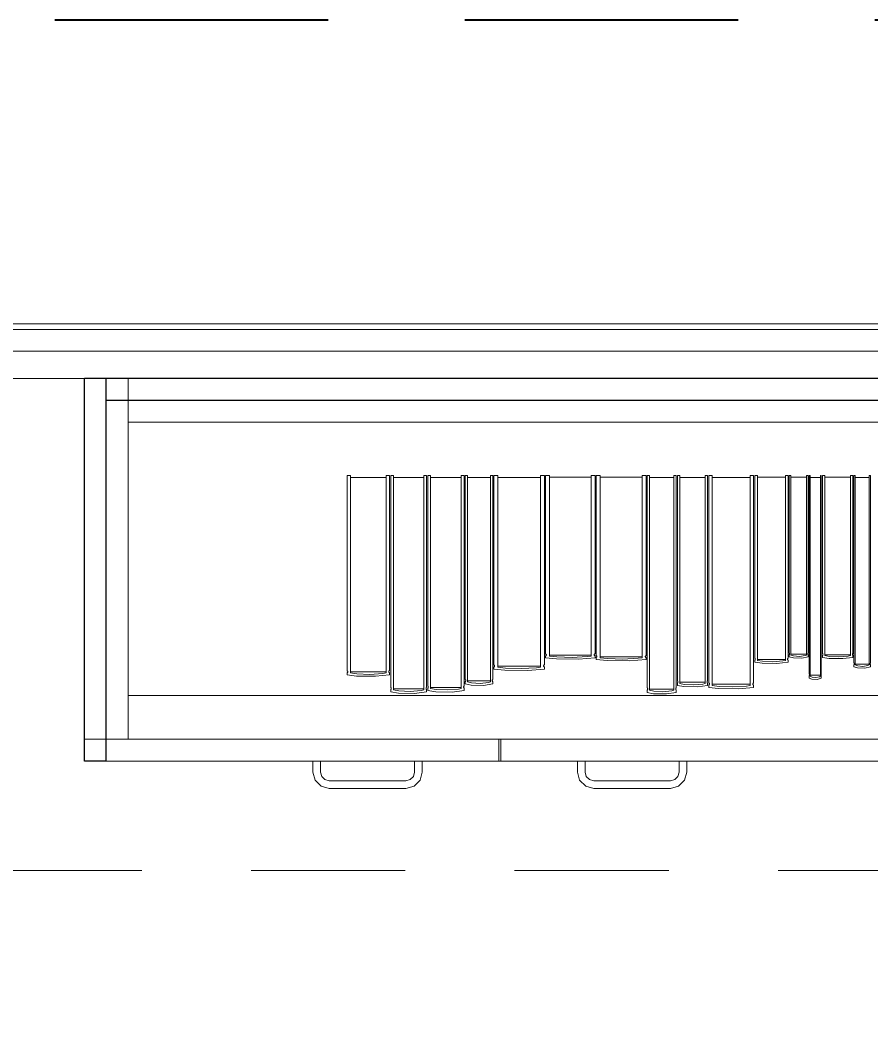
# Model space of a CAD drawing. Header units: inches. Extents: x -38 to 5698, y -33 to 92.
# Drawn here: x 316.788 to 317.566, y 16.766 to 17.678 of the extents above; entities that cross this region are included whole.
import ezdxf

# ---------------------------------------------------------------- set-up
doc = ezdxf.new("R2010")
doc.units = ezdxf.units.IN
doc.header["$MEASUREMENT"] = 0
doc.set_wipeout_variables(frame=1)
for name, pattern in [('A-PB$0$HIDDEN', [0.375, 0.25, -0.125]), ('CONTINUA', [0]), ('Hidden Line', [0.195611, 0.141111, -0.0545]), ('Wipeout_Contour', [1, 0, -1])]:
    doc.linetypes.add(name, pattern=pattern)
for name, color, linetype in [('02 _ ARQ _ ZON _ Espacio.3D', 7, 'Continuous'), ('08 _ STR _ EXT _ 09 Vigas', 7, 'Continuous'), ('Acabado - Muros', 7, 'Continuous'), ('Interior - Mobiliario', 7, 'Continuous')]:
    doc.layers.add(name, color=color, linetype=linetype)
doc.layers.add('distribucion a sub tableros', color=210, linetype='CONTINUA', lineweight=40)

msp = doc.modelspace()

# ---------------------------------------------------------------- linework, layer by layer
at = {"layer": '02 _ ARQ _ ZON _ Espacio.3D', "color": 254, "linetype": 'Continuous', "lineweight": 0, "flags": 128}
for points in [[(297.57004, 17.4), (322.07002, 17.4)], [(307.57002, 8.1), (308.07002, 8.1), (308.07002, 7.7), (308.47002, 7.7), (308.47002, 7.35), (314.37002, 7.35), (314.37002, 7.7), (314.57002, 7.7), (314.57002, 8.1), (315.07002, 8.1), (315.07002, 7.7), (321.17002, 7.7), (321.17, 16.9), (320.97001, 16.9), (320.97001, 17.4), (315.06965, 17.35), (315.07002, 16.5), (314.57002, 16.5), (314.56965, 17.15), (308.07, 17.15), (308.07002, 16.5), (307.57002, 16.5)]]:
    msp.add_lwpolyline(points, dxfattribs=at)
at = {"layer": '08 _ STR _ EXT _ 09 Vigas', "color": 251, "linetype": 'Hidden Line', "lineweight": 13}
msp.add_line((315.07002, 16.9), (321.57002, 16.9), dxfattribs=at)
at = {"layer": 'distribucion a sub tableros', "linetype": 'A-PB$0$HIDDEN', "lineweight": 40}
msp.add_line((313.44454, 17.67805), (322.87441, 17.67805), dxfattribs=at)
at = {"layer": 'Interior - Mobiliario', "color": 175, "linetype": 'Continuous', "lineweight": 13}
for p, q in [((316.86649, 17.33), (316.86649, 17.02)), ((318.32649, 17.33), (316.86649, 17.33)), ((316.88649, 17.31), (316.88649, 17.06)), ((316.88649, 17.31), (318.30649, 17.31)), ((317.08987, 17.26134), (317.08676, 17.26134)), ((317.08676, 17.26134), (317.08676, 17.08282)), ((317.08987, 17.08064), (317.08987, 17.26134)), ((317.12253, 17.25952), (317.08987, 17.25952)), ((317.12564, 17.26134), (317.12253, 17.26134)), ((317.12253, 17.26134), (317.12253, 17.08064)), ((317.12564, 17.08282), (317.12564, 17.26134)), ((317.12927, 17.26134), (317.12664, 17.26134)), ((317.12664, 17.26134), (317.12664, 17.06758)), ((317.12927, 17.06521), (317.12927, 17.26134)), ((317.15688, 17.25936), (317.12927, 17.25936)), ((317.15951, 17.26134), (317.15688, 17.26134)), ((317.15688, 17.26134), (317.15688, 17.06521)), ((317.15951, 17.06758), (317.15951, 17.26134)), ((317.16318, 17.26134), (317.16051, 17.26134)), ((317.16051, 17.26134), (317.16051, 17.06886)), ((317.16318, 17.06651), (317.16318, 17.26134)), ((317.19123, 17.25937), (317.16318, 17.25937)), ((317.1939, 17.26134), (317.19123, 17.26134)), ((317.19123, 17.26134), (317.19123, 17.06651)), ((317.1939, 17.06886), (317.1939, 17.26134)), ((317.19691, 17.26134), (317.1949, 17.26134)), ((317.1949, 17.26134), (317.1949, 17.07477)), ((317.19691, 17.07249), (317.19691, 17.26134)), ((317.21796, 17.25944), (317.19691, 17.25944)), ((317.21996, 17.26134), (317.21796, 17.26134)), ((317.21796, 17.26134), (317.21796, 17.07249)), ((317.21996, 17.07477), (317.21996, 17.26134)), ((317.22466, 17.26134), (317.22096, 17.26134)), ((317.22096, 17.26134), (317.22096, 17.08804)), ((317.22466, 17.08592), (317.22466, 17.26134)), ((317.26356, 17.25957), (317.22466, 17.25957)), ((317.26727, 17.26134), (317.26356, 17.26134)), ((317.26356, 17.26134), (317.26356, 17.08592)), ((317.26727, 17.08804), (317.26727, 17.26134)), ((317.27189, 17.26134), (317.26827, 17.26134)), ((317.26827, 17.26134), (317.26827, 17.09808)), ((317.27189, 17.09609), (317.27189, 17.26134)), ((317.30993, 17.25967), (317.27189, 17.25967)), ((317.31355, 17.26134), (317.30993, 17.26134)), ((317.30993, 17.26134), (317.30993, 17.09609)), ((317.31355, 17.09808), (317.31355, 17.26134)), ((317.31821, 17.26134), (317.31455, 17.26134)), ((317.31455, 17.26134), (317.31455, 17.09655)), ((317.31821, 17.09454), (317.31821, 17.26134)), ((317.35662, 17.25966), (317.31821, 17.25966)), ((317.36028, 17.26134), (317.35662, 17.26134)), ((317.35662, 17.26134), (317.35662, 17.09454)), ((317.36028, 17.09655), (317.36028, 17.26134)), ((317.36341, 17.26134), (317.36128, 17.26134)), ((317.36128, 17.26134), (317.36128, 17.06713)), ((317.36341, 17.06475), (317.36341, 17.26134)), ((317.38573, 17.25936), (317.36341, 17.25936)), ((317.38785, 17.26134), (317.38573, 17.26134)), ((317.38573, 17.26134), (317.38573, 17.06475)), ((317.38785, 17.06713), (317.38785, 17.26134)), ((317.39106, 17.26134), (317.38885, 17.26134)), ((317.38885, 17.26134), (317.38885, 17.0734)), ((317.39106, 17.07111), (317.39106, 17.26134)), ((317.41431, 17.25942), (317.39106, 17.25942)), ((317.41652, 17.26134), (317.41431, 17.26134)), ((317.41431, 17.26134), (317.41431, 17.07111)), ((317.41652, 17.0734), (317.41652, 17.26134)), ((317.42081, 17.26134), (317.41752, 17.26134)), ((317.41752, 17.26134), (317.41752, 17.0716)), ((317.42081, 17.06928), (317.42081, 17.26134)), ((317.45536, 17.2594), (317.42081, 17.2594)), ((317.45865, 17.26134), (317.45536, 17.26134)), ((317.45536, 17.26134), (317.45536, 17.06928)), ((317.45865, 17.0716), (317.45865, 17.26134)), ((317.4621, 17.26134), (317.45965, 17.26134)), ((317.45965, 17.26134), (317.45965, 17.0942)), ((317.4621, 17.09216), (317.4621, 17.26134)), ((317.48772, 17.25963), (317.4621, 17.25963)), ((317.49016, 17.26134), (317.48772, 17.26134)), ((317.48772, 17.26134), (317.48772, 17.09216)), ((317.49016, 17.0942), (317.49016, 17.26134)), ((317.49255, 17.26134), (317.49116, 17.26134)), ((317.49116, 17.26134), (317.49116, 17.09897)), ((317.49255, 17.09698), (317.49255, 17.26134)), ((317.50714, 17.25968), (317.49255, 17.25968)), ((317.50852, 17.26134), (317.50714, 17.26134)), ((317.50714, 17.26134), (317.50714, 17.09698)), ((317.50852, 17.09897), (317.50852, 17.26134)), ((317.51041, 17.26134), (317.50952, 17.26134)), ((317.50952, 17.26134), (317.50952, 17.08001)), ((317.51041, 17.0778), (317.51041, 17.26134)), ((317.51966, 17.25949), (317.51041, 17.25949)), ((317.52054, 17.26134), (317.51966, 17.26134)), ((317.51966, 17.26134), (317.51966, 17.0778)), ((317.52054, 17.08001), (317.52054, 17.26134)), ((317.52377, 17.26134), (317.52154, 17.26134)), ((317.52154, 17.26134), (317.52154, 17.09852)), ((317.52377, 17.09653), (317.52377, 17.26134)), ((317.54719, 17.25968), (317.52377, 17.25968)), ((317.54942, 17.26134), (317.54719, 17.26134)), ((317.54719, 17.26134), (317.54719, 17.09653)), ((317.54942, 17.09852), (317.54942, 17.26134)), ((317.55163, 17.26134), (317.55042, 17.26134)), ((317.55042, 17.26134), (317.55042, 17.09002)), ((317.55163, 17.08793), (317.55163, 17.26134)), ((317.56433, 17.25959), (317.55163, 17.25959)), ((317.56554, 17.26134), (317.56433, 17.26134)), ((317.56433, 17.26134), (317.56433, 17.08793)), ((317.56554, 17.09002), (317.56554, 17.26134)), ((317.26827, 17.09808), (317.26851, 17.09795)), ((317.26844, 17.09633), (317.26827, 17.09624)), ((317.26827, 17.09624), (317.26827, 17.09442)), ((317.26872, 17.09654), (317.26844, 17.09633)), ((317.26851, 17.09795), (317.26877, 17.09773)), ((317.26891, 17.09677), (317.26872, 17.09654)), ((317.26877, 17.09773), (317.26894, 17.0975)), ((317.26901, 17.09701), (317.26891, 17.09677)), ((317.26894, 17.0975), (317.26903, 17.09726)), ((317.26903, 17.09726), (317.26901, 17.09701)), ((317.27189, 17.09693), (317.30993, 17.09693)), ((317.27867, 17.09532), (317.27189, 17.09609)), ((317.29261, 17.0949), (317.27867, 17.09532)), ((317.3065, 17.0956), (317.29261, 17.0949)), ((317.30993, 17.09609), (317.3065, 17.0956)), ((317.3128, 17.09706), (317.31281, 17.09731)), ((317.31288, 17.09682), (317.3128, 17.09706)), ((317.31281, 17.09731), (317.31291, 17.09755)), ((317.31305, 17.09659), (317.31288, 17.09682)), ((317.31291, 17.09755), (317.3131, 17.09778)), ((317.31331, 17.09637), (317.31305, 17.09659)), ((317.3131, 17.09778), (317.31338, 17.09799)), ((317.31355, 17.09624), (317.31331, 17.09637)), ((317.31338, 17.09799), (317.31355, 17.09808)), ((317.31355, 17.09442), (317.31355, 17.09624)), ((317.31455, 17.09655), (317.3148, 17.09641)), ((317.31473, 17.09478), (317.31455, 17.09468)), ((317.31501, 17.09499), (317.31473, 17.09478)), ((317.3148, 17.09641), (317.31506, 17.09619)), ((317.3152, 17.09522), (317.31501, 17.09499)), ((317.31506, 17.09619), (317.31523, 17.09596)), ((317.31531, 17.09547), (317.3152, 17.09522)), ((317.31523, 17.09596), (317.31532, 17.09571)), ((317.31532, 17.09571), (317.31531, 17.09547)), ((317.31821, 17.09538), (317.35662, 17.09538)), ((317.35952, 17.09552), (317.35953, 17.09577)), ((317.3596, 17.09528), (317.35952, 17.09552)), ((317.35953, 17.09577), (317.35963, 17.09601)), ((317.35977, 17.09504), (317.3596, 17.09528)), ((317.35963, 17.09601), (317.35982, 17.09624)), ((317.36004, 17.09482), (317.35977, 17.09504)), ((317.35982, 17.09624), (317.3601, 17.09646)), ((317.36028, 17.09468), (317.36004, 17.09482)), ((317.3601, 17.09646), (317.36028, 17.09655)), ((317.49116, 17.09897), (317.49126, 17.09883)), ((317.49123, 17.09722), (317.49116, 17.09713)), ((317.49116, 17.09713), (317.49116, 17.09532)), ((317.49116, 17.09532), (317.49497, 17.09442)), ((317.49134, 17.09743), (317.49123, 17.09722)), ((317.49126, 17.09883), (317.49136, 17.09862)), ((317.49141, 17.09766), (317.49134, 17.09743)), ((317.49136, 17.09862), (317.49142, 17.09839)), ((317.49145, 17.0979), (317.49141, 17.09766)), ((317.49142, 17.09839), (317.49145, 17.09814)), ((317.49145, 17.09814), (317.49145, 17.0979)), ((317.49255, 17.09781), (317.50714, 17.09781)), ((317.49515, 17.09622), (317.49255, 17.09698)), ((317.5005, 17.0958), (317.49515, 17.09622)), ((317.50582, 17.09649), (317.5005, 17.0958)), ((317.50273, 17.09421), (317.50852, 17.09532)), ((317.50714, 17.09698), (317.50582, 17.09649)), ((317.50823, 17.09795), (317.50824, 17.0982)), ((317.50827, 17.09771), (317.50823, 17.09795)), ((317.50824, 17.0982), (317.50828, 17.09844)), ((317.50833, 17.09748), (317.50827, 17.09771)), ((317.50828, 17.09844), (317.50835, 17.09867)), ((317.50843, 17.09727), (317.50833, 17.09748)), ((317.50835, 17.09867), (317.50846, 17.09888)), ((317.50852, 17.09713), (317.50843, 17.09727)), ((317.50846, 17.09888), (317.50852, 17.09897)), ((317.50852, 17.09532), (317.50852, 17.09713)), ((317.52154, 17.09852), (317.52169, 17.09838)), ((317.52165, 17.09676), (317.52154, 17.09667)), ((317.52154, 17.09667), (317.52154, 17.09486)), ((317.52154, 17.09486), (317.52765, 17.09395)), ((317.52182, 17.09698), (317.52165, 17.09676)), ((317.52169, 17.09838), (317.52185, 17.09816)), ((317.52193, 17.0972), (317.52182, 17.09698)), ((317.52185, 17.09816), (317.52195, 17.09793)), ((317.522, 17.09744), (317.52193, 17.0972)), ((317.52195, 17.09793), (317.522, 17.09769)), ((317.522, 17.09769), (317.522, 17.09744)), ((317.52377, 17.09736), (317.54719, 17.09736)), ((317.52794, 17.09576), (317.52377, 17.09653)), ((317.53652, 17.09534), (317.52794, 17.09576)), ((317.54507, 17.09603), (317.53652, 17.09534)), ((317.54012, 17.09374), (317.54942, 17.09486)), ((317.54719, 17.09653), (317.54507, 17.09603)), ((317.54895, 17.0975), (317.54896, 17.09774)), ((317.549, 17.09726), (317.54895, 17.0975)), ((317.54896, 17.09774), (317.54902, 17.09798)), ((317.54911, 17.09702), (317.549, 17.09726)), ((317.54902, 17.09798), (317.54914, 17.09821)), ((317.54927, 17.09681), (317.54911, 17.09702)), ((317.54914, 17.09821), (317.54931, 17.09842)), ((317.54942, 17.09667), (317.54927, 17.09681)), ((317.54931, 17.09842), (317.54942, 17.09852)), ((317.54942, 17.09486), (317.54942, 17.09667)), ((317.22096, 17.08804), (317.22121, 17.08789)), ((317.22114, 17.08617), (317.22096, 17.08608)), ((317.22096, 17.08608), (317.22096, 17.08415)), ((317.22142, 17.0864), (317.22114, 17.08617)), ((317.22121, 17.08789), (317.22147, 17.08766)), ((317.22162, 17.08664), (317.22142, 17.0864)), ((317.22147, 17.08766), (317.22165, 17.08742)), ((317.22172, 17.0869), (317.22162, 17.08664)), ((317.22165, 17.08742), (317.22173, 17.08716)), ((317.22173, 17.08716), (317.22172, 17.0869)), ((317.22466, 17.08681), (317.26356, 17.08681)), ((317.2316, 17.08511), (317.22466, 17.08592)), ((317.26356, 17.08592), (317.26005, 17.0854)), ((317.26649, 17.08695), (317.26651, 17.08722)), ((317.26658, 17.0867), (317.26649, 17.08695)), ((317.26651, 17.08722), (317.26661, 17.08747)), ((317.26676, 17.08645), (317.26658, 17.0867)), ((317.26661, 17.08747), (317.26681, 17.08772)), ((317.26702, 17.08622), (317.26676, 17.08645)), ((317.26681, 17.08772), (317.26709, 17.08794)), ((317.26727, 17.08608), (317.26702, 17.08622)), ((317.26709, 17.08794), (317.26727, 17.08804)), ((317.26727, 17.08415), (317.26727, 17.08608)), ((317.26827, 17.09442), (317.2782, 17.09351)), ((317.2782, 17.09351), (317.29845, 17.0933)), ((317.29845, 17.0933), (317.31355, 17.09442)), ((317.31455, 17.09468), (317.31455, 17.09285)), ((317.31455, 17.09285), (317.32458, 17.09193)), ((317.32506, 17.09376), (317.31821, 17.09454)), ((317.32458, 17.09193), (317.34503, 17.09172)), ((317.33913, 17.09333), (317.32506, 17.09376)), ((317.35315, 17.09404), (317.33913, 17.09333)), ((317.34503, 17.09172), (317.36028, 17.09285)), ((317.35662, 17.09454), (317.35315, 17.09404)), ((317.36028, 17.09285), (317.36028, 17.09468)), ((317.45965, 17.0942), (317.45982, 17.09406)), ((317.45977, 17.0924), (317.45965, 17.09231)), ((317.45965, 17.09231), (317.45965, 17.09045)), ((317.45965, 17.09045), (317.46635, 17.08952)), ((317.45996, 17.09262), (317.45977, 17.0924)), ((317.45982, 17.09406), (317.45999, 17.09384)), ((317.46009, 17.09286), (317.45996, 17.09262)), ((317.45999, 17.09384), (317.46011, 17.0936)), ((317.46016, 17.0931), (317.46009, 17.09286)), ((317.46011, 17.0936), (317.46016, 17.09335)), ((317.46016, 17.09335), (317.46016, 17.0931)), ((317.4621, 17.09301), (317.48772, 17.09301)), ((317.46666, 17.09138), (317.4621, 17.09216)), ((317.46635, 17.08952), (317.47999, 17.0893)), ((317.47605, 17.09094), (317.46666, 17.09138)), ((317.48541, 17.09165), (317.47605, 17.09094)), ((317.47999, 17.0893), (317.49016, 17.09045)), ((317.48772, 17.09216), (317.48541, 17.09165)), ((317.48965, 17.09316), (317.48966, 17.09341)), ((317.48971, 17.09291), (317.48965, 17.09316)), ((317.48966, 17.09341), (317.48973, 17.09366)), ((317.48983, 17.09267), (317.48971, 17.09291)), ((317.48973, 17.09366), (317.48986, 17.09389)), ((317.49, 17.09245), (317.48983, 17.09267)), ((317.48986, 17.09389), (317.49004, 17.09411)), ((317.49016, 17.09231), (317.49, 17.09245)), ((317.49004, 17.09411), (317.49016, 17.0942)), ((317.49016, 17.09045), (317.49016, 17.09231)), ((317.49497, 17.09442), (317.50273, 17.09421)), ((317.52765, 17.09395), (317.54012, 17.09374)), ((317.55042, 17.09002), (317.5505, 17.08988)), ((317.55048, 17.08818), (317.55042, 17.08808)), ((317.55042, 17.08808), (317.55042, 17.08618)), ((317.55042, 17.08618), (317.55374, 17.08522)), ((317.55057, 17.0884), (317.55048, 17.08818)), ((317.5505, 17.08988), (317.55059, 17.08965)), ((317.55063, 17.08864), (317.55057, 17.0884)), ((317.55059, 17.08965), (317.55064, 17.08941)), ((317.55067, 17.0889), (317.55063, 17.08864)), ((317.55064, 17.08941), (317.55067, 17.08915)), ((317.55067, 17.08915), (317.55067, 17.0889)), ((317.55163, 17.08881), (317.56433, 17.08881)), ((317.55389, 17.08713), (317.55163, 17.08793)), ((317.55855, 17.08668), (317.55389, 17.08713)), ((317.56319, 17.08741), (317.55855, 17.08668)), ((317.5605, 17.085), (317.56554, 17.08618)), ((317.56433, 17.08793), (317.56319, 17.08741)), ((317.56529, 17.08895), (317.5653, 17.08921)), ((317.56532, 17.0887), (317.56529, 17.08895)), ((317.5653, 17.08921), (317.56533, 17.08946)), ((317.56538, 17.08845), (317.56532, 17.0887)), ((317.56533, 17.08946), (317.56539, 17.0897)), ((317.56546, 17.08823), (317.56538, 17.08845)), ((317.56539, 17.0897), (317.56549, 17.08993)), ((317.56554, 17.08808), (317.56546, 17.08823)), ((317.56549, 17.08993), (317.56554, 17.09002)), ((317.56554, 17.08618), (317.56554, 17.08808)), ((317.08676, 17.08282), (317.08697, 17.08267)), ((317.08692, 17.0809), (317.08676, 17.0808)), ((317.08676, 17.0808), (317.08676, 17.07881)), ((317.08676, 17.07881), (317.09529, 17.07781)), ((317.08715, 17.08113), (317.08692, 17.0809)), ((317.08697, 17.08267), (317.0872, 17.08243)), ((317.08732, 17.08138), (317.08715, 17.08113)), ((317.0872, 17.08243), (317.08734, 17.08218)), ((317.08741, 17.08164), (317.08732, 17.08138)), ((317.08734, 17.08218), (317.08741, 17.08191)), ((317.08741, 17.08191), (317.08741, 17.08164)), ((317.08987, 17.08155), (317.12253, 17.08155)), ((317.0957, 17.0798), (317.08987, 17.08064)), ((317.09529, 17.07781), (317.11267, 17.07759)), ((317.10766, 17.07933), (317.0957, 17.0798)), ((317.11958, 17.0801), (317.10766, 17.07933)), ((317.11267, 17.07759), (317.12564, 17.07881)), ((317.12253, 17.08064), (317.11958, 17.0801)), ((317.12499, 17.0817), (317.125, 17.08197)), ((317.12506, 17.08144), (317.12499, 17.0817)), ((317.125, 17.08197), (317.12508, 17.08224)), ((317.12521, 17.08118), (317.12506, 17.08144)), ((317.12508, 17.08224), (317.12525, 17.08249)), ((317.12543, 17.08095), (317.12521, 17.08118)), ((317.12525, 17.08249), (317.12549, 17.08272)), ((317.12564, 17.0808), (317.12543, 17.08095)), ((317.12549, 17.08272), (317.12564, 17.08282)), ((317.12564, 17.07881), (317.12564, 17.0808)), ((317.22096, 17.08415), (317.23112, 17.08318)), ((317.23112, 17.08318), (317.25183, 17.08296)), ((317.24585, 17.08466), (317.2316, 17.08511)), ((317.26005, 17.0854), (317.24585, 17.08466)), ((317.25183, 17.08296), (317.26727, 17.08415)), ((317.50952, 17.08001), (317.50958, 17.07986)), ((317.50957, 17.07806), (317.50952, 17.07796)), ((317.50952, 17.07796), (317.50952, 17.07594)), ((317.50963, 17.07829), (317.50957, 17.07806)), ((317.50958, 17.07986), (317.50965, 17.07962)), ((317.50968, 17.07855), (317.50963, 17.07829)), ((317.50965, 17.07962), (317.50969, 17.07936)), ((317.50971, 17.07882), (317.50968, 17.07855)), ((317.50969, 17.07936), (317.50971, 17.07909)), ((317.50971, 17.07909), (317.50971, 17.07882)), ((317.51041, 17.07872), (317.51966, 17.07872)), ((317.51205, 17.07694), (317.51041, 17.0778)), ((317.51544, 17.07647), (317.51205, 17.07694)), ((317.51882, 17.07725), (317.51544, 17.07647)), ((317.51966, 17.0778), (317.51882, 17.07725)), ((317.52035, 17.07888), (317.52036, 17.07915)), ((317.52037, 17.07861), (317.52035, 17.07888)), ((317.52036, 17.07915), (317.52038, 17.07942)), ((317.52042, 17.07835), (317.52037, 17.07861)), ((317.52038, 17.07942), (317.52043, 17.07967)), ((317.52048, 17.07811), (317.52042, 17.07835)), ((317.52043, 17.07967), (317.52049, 17.07991)), ((317.52054, 17.07796), (317.52048, 17.07811)), ((317.52049, 17.07991), (317.52054, 17.08001)), ((317.52054, 17.07594), (317.52054, 17.07796)), ((317.55374, 17.08522), (317.5605, 17.085)), ((317.12664, 17.06758), (317.12681, 17.06742)), ((317.12681, 17.06742), (317.127, 17.06716)), ((317.15918, 17.06722), (317.15938, 17.06747)), ((317.15938, 17.06747), (317.15951, 17.06758)), ((317.16051, 17.06886), (317.16068, 17.0687)), ((317.16068, 17.0687), (317.16088, 17.06844)), ((317.16088, 17.06844), (317.161, 17.06817)), ((317.16106, 17.06759), (317.16098, 17.06731)), ((317.161, 17.06817), (317.16106, 17.06788)), ((317.16106, 17.06788), (317.16106, 17.06759)), ((317.16318, 17.06749), (317.19123, 17.06749)), ((317.19334, 17.06766), (317.19335, 17.06795)), ((317.1934, 17.06737), (317.19334, 17.06766)), ((317.19335, 17.06795), (317.19343, 17.06823)), ((317.19353, 17.0671), (317.1934, 17.06737)), ((317.19343, 17.06823), (317.19357, 17.0685)), ((317.19357, 17.0685), (317.19377, 17.06875)), ((317.19377, 17.06875), (317.1939, 17.06886)), ((317.1949, 17.07477), (317.19504, 17.07461)), ((317.195, 17.07276), (317.1949, 17.07266)), ((317.1949, 17.07266), (317.1949, 17.07058)), ((317.1949, 17.07058), (317.2004, 17.06954)), ((317.19515, 17.07301), (317.195, 17.07276)), ((317.19504, 17.07461), (317.19518, 17.07437)), ((317.19526, 17.07327), (317.19515, 17.07301)), ((317.19518, 17.07437), (317.19527, 17.0741)), ((317.19531, 17.07354), (317.19526, 17.07327)), ((317.19527, 17.0741), (317.19532, 17.07382)), ((317.19532, 17.07382), (317.19531, 17.07354)), ((317.19691, 17.07345), (317.21796, 17.07345)), ((317.20066, 17.07162), (317.19691, 17.07249)), ((317.2004, 17.06954), (317.2116, 17.0693)), ((317.20837, 17.07113), (317.20066, 17.07162)), ((317.21605, 17.07193), (317.20837, 17.07113)), ((317.2116, 17.0693), (317.21996, 17.07058)), ((317.21796, 17.07249), (317.21605, 17.07193)), ((317.21954, 17.07361), (317.21955, 17.07389)), ((317.21959, 17.07333), (317.21954, 17.07361)), ((317.21955, 17.07389), (317.2196, 17.07416)), ((317.21968, 17.07306), (317.21959, 17.07333)), ((317.2196, 17.07416), (317.21971, 17.07442)), ((317.21983, 17.07282), (317.21968, 17.07306)), ((317.21971, 17.07442), (317.21986, 17.07466)), ((317.21996, 17.07266), (317.21983, 17.07282)), ((317.21986, 17.07466), (317.21996, 17.07477)), ((317.21996, 17.07058), (317.21996, 17.07266)), ((317.38885, 17.0734), (317.389, 17.07324)), ((317.38896, 17.07138), (317.38885, 17.07127)), ((317.38885, 17.07127), (317.38885, 17.06919)), ((317.38885, 17.06919), (317.39492, 17.06813)), ((317.38913, 17.07162), (317.38896, 17.07138)), ((317.389, 17.07324), (317.38916, 17.073)), ((317.38924, 17.07189), (317.38913, 17.07162)), ((317.38916, 17.073), (317.38926, 17.07273)), ((317.38931, 17.07217), (317.38924, 17.07189)), ((317.38926, 17.07273), (317.38931, 17.07245)), ((317.38931, 17.07245), (317.38931, 17.07217)), ((317.39106, 17.07207), (317.41431, 17.07207)), ((317.39521, 17.07022), (317.39106, 17.07111)), ((317.39492, 17.06813), (317.40729, 17.0679)), ((317.40372, 17.06974), (317.39521, 17.07022)), ((317.41221, 17.07054), (317.40372, 17.06974)), ((317.40729, 17.0679), (317.41652, 17.06919)), ((317.41431, 17.07111), (317.41221, 17.07054)), ((317.41606, 17.07251), (317.41613, 17.07279)), ((317.41606, 17.07223), (317.41606, 17.07251)), ((317.41611, 17.07195), (317.41606, 17.07223)), ((317.41621, 17.07168), (317.41611, 17.07195)), ((317.41613, 17.07279), (317.41624, 17.07305)), ((317.41637, 17.07143), (317.41621, 17.07168)), ((317.41624, 17.07305), (317.41641, 17.0733)), ((317.41652, 17.07127), (317.41637, 17.07143)), ((317.41641, 17.0733), (317.41652, 17.0734)), ((317.41652, 17.06919), (317.41652, 17.07127)), ((317.41752, 17.0716), (317.41774, 17.07144)), ((317.41768, 17.06956), (317.41752, 17.06945)), ((317.41752, 17.06945), (317.41752, 17.06734)), ((317.41752, 17.06734), (317.42654, 17.06628)), ((317.41793, 17.06981), (317.41768, 17.06956)), ((317.41774, 17.07144), (317.41798, 17.07119)), ((317.4181, 17.07007), (317.41793, 17.06981)), ((317.41798, 17.07119), (317.41813, 17.07092)), ((317.4182, 17.07035), (317.4181, 17.07007)), ((317.41813, 17.07092), (317.41821, 17.07064)), ((317.41821, 17.07064), (317.4182, 17.07035)), ((317.42081, 17.07025), (317.45536, 17.07025)), ((317.42697, 17.06839), (317.42081, 17.06928)), ((317.43963, 17.0679), (317.42697, 17.06839)), ((317.45224, 17.06871), (317.43963, 17.0679)), ((317.44494, 17.06604), (317.45865, 17.06734)), ((317.45536, 17.06928), (317.45224, 17.06871)), ((317.45797, 17.07042), (317.45798, 17.0707)), ((317.45804, 17.07013), (317.45797, 17.07042)), ((317.45798, 17.0707), (317.45807, 17.07098)), ((317.4582, 17.06986), (317.45804, 17.07013)), ((317.45807, 17.07098), (317.45824, 17.07125)), ((317.45843, 17.06961), (317.4582, 17.06986)), ((317.45824, 17.07125), (317.4585, 17.07149)), ((317.45865, 17.06945), (317.45843, 17.06961)), ((317.4585, 17.07149), (317.45865, 17.0716)), ((317.45865, 17.06734), (317.45865, 17.06945)), ((317.50952, 17.07594), (317.51194, 17.07493)), ((317.51194, 17.07493), (317.51686, 17.0747)), ((317.51686, 17.0747), (317.52054, 17.07594)), ((316.88649, 17.06), (316.88649, 17.02)), ((318.30649, 17.06), (316.88649, 17.06)), ((317.12676, 17.0655), (317.12664, 17.06539)), ((317.12664, 17.06539), (317.12664, 17.06323)), ((317.12664, 17.06323), (317.13385, 17.06215)), ((317.12696, 17.06575), (317.12676, 17.0655)), ((317.1271, 17.06602), (317.12696, 17.06575)), ((317.127, 17.06716), (317.12713, 17.06688)), ((317.12718, 17.0663), (317.1271, 17.06602)), ((317.12713, 17.06688), (317.12719, 17.0666)), ((317.12719, 17.0666), (317.12718, 17.0663)), ((317.12927, 17.0662), (317.15688, 17.0662)), ((317.13419, 17.0643), (317.12927, 17.06521)), ((317.13385, 17.06215), (317.14854, 17.0619)), ((317.14431, 17.0638), (317.13419, 17.0643)), ((317.15438, 17.06463), (317.14431, 17.0638)), ((317.14854, 17.0619), (317.15951, 17.06323)), ((317.15688, 17.06521), (317.15438, 17.06463)), ((317.15896, 17.06666), (317.15904, 17.06695)), ((317.15896, 17.06637), (317.15896, 17.06666)), ((317.15902, 17.06608), (317.15896, 17.06637)), ((317.15914, 17.0658), (317.15902, 17.06608)), ((317.15904, 17.06695), (317.15918, 17.06722)), ((317.15933, 17.06555), (317.15914, 17.0658)), ((317.15951, 17.06539), (317.15933, 17.06555)), ((317.15951, 17.06323), (317.15951, 17.06539)), ((317.16064, 17.06679), (317.16051, 17.06668)), ((317.16051, 17.06668), (317.16051, 17.06454)), ((317.16051, 17.06454), (317.16783, 17.06346)), ((317.16084, 17.06704), (317.16064, 17.06679)), ((317.16098, 17.06731), (317.16084, 17.06704)), ((317.16818, 17.06561), (317.16318, 17.06651)), ((317.16783, 17.06346), (317.18276, 17.06322)), ((317.17846, 17.0651), (317.16818, 17.06561)), ((317.1887, 17.06593), (317.17846, 17.0651)), ((317.18276, 17.06322), (317.1939, 17.06454)), ((317.19123, 17.06651), (317.1887, 17.06593)), ((317.19372, 17.06684), (317.19353, 17.0671)), ((317.1939, 17.06668), (317.19372, 17.06684)), ((317.1939, 17.06454), (317.1939, 17.06668)), ((317.36128, 17.06713), (317.36142, 17.06696)), ((317.36138, 17.06504), (317.36128, 17.06493)), ((317.36128, 17.06493), (317.36128, 17.06277)), ((317.36128, 17.06277), (317.36711, 17.06168)), ((317.36154, 17.06529), (317.36138, 17.06504)), ((317.36142, 17.06696), (317.36157, 17.06671)), ((317.36166, 17.06556), (317.36154, 17.06529)), ((317.36157, 17.06671), (317.36168, 17.06643)), ((317.36172, 17.06585), (317.36166, 17.06556)), ((317.36168, 17.06643), (317.36172, 17.06614)), ((317.36172, 17.06614), (317.36172, 17.06585)), ((317.36341, 17.06575), (317.38573, 17.06575)), ((317.36739, 17.06384), (317.36341, 17.06475)), ((317.36711, 17.06168), (317.37899, 17.06143)), ((317.37556, 17.06334), (317.36739, 17.06384)), ((317.38371, 17.06416), (317.37556, 17.06334)), ((317.37899, 17.06143), (317.38785, 17.06277)), ((317.38573, 17.06475), (317.38371, 17.06416)), ((317.38741, 17.06621), (317.38747, 17.06649)), ((317.38741, 17.06591), (317.38741, 17.06621)), ((317.38746, 17.06562), (317.38741, 17.06591)), ((317.38756, 17.06535), (317.38746, 17.06562)), ((317.38747, 17.06649), (317.38759, 17.06677)), ((317.38771, 17.06509), (317.38756, 17.06535)), ((317.38759, 17.06677), (317.38775, 17.06702)), ((317.38785, 17.06493), (317.38771, 17.06509)), ((317.38775, 17.06702), (317.38785, 17.06713)), ((317.38785, 17.06277), (317.38785, 17.06493)), ((317.42654, 17.06628), (317.44494, 17.06604)), ((316.86649, 17.02), (318.32649, 17.02)), ((316.88649, 17.02), (318.30649, 17.02)), ((317.22549, 17), (317.22549, 17.02)), ((317.58649, 17.02), (317.22749, 17.02)), ((317.22749, 17), (317.22749, 17.02)), ((317.05549, 16.99), (317.05549, 17)), ((317.05549, 17), (317.06249, 17)), ((317.06249, 17), (317.06249, 16.99)), ((317.14849, 16.99), (317.14849, 17)), ((317.14849, 17), (317.15549, 17)), ((317.15549, 17), (317.15549, 16.99)), ((317.58649, 17), (317.22749, 17)), ((317.29749, 17), (317.29749, 16.99)), ((317.30449, 17), (317.29749, 17)), ((317.30449, 16.99), (317.30449, 17)), ((317.39049, 17), (317.39049, 16.99)), ((317.39749, 17), (317.39049, 17)), ((317.39749, 16.99), (317.39749, 17)), ((317.0575, 16.9825), (317.05549, 16.99)), ((317.06249, 16.99), (317.06356, 16.986)), ((317.06356, 16.986), (317.06649, 16.98307)), ((317.14449, 16.98307), (317.14742, 16.986)), ((317.14742, 16.986), (317.14849, 16.99)), ((317.15549, 16.99), (317.15348, 16.9825)), ((317.29749, 16.99), (317.2995, 16.9825)), ((317.30556, 16.986), (317.30449, 16.99)), ((317.30849, 16.98307), (317.30556, 16.986)), ((317.38942, 16.986), (317.38649, 16.98307)), ((317.39049, 16.99), (317.38942, 16.986)), ((317.39548, 16.9825), (317.39749, 16.99)), ((317.06299, 16.97701), (317.0575, 16.9825)), ((317.07049, 16.975), (317.06299, 16.97701)), ((317.06649, 16.98307), (317.07049, 16.982)), ((317.07049, 16.982), (317.14049, 16.982)), ((317.14049, 16.982), (317.14449, 16.98307)), ((317.14799, 16.97701), (317.14049, 16.975)), ((317.15348, 16.9825), (317.14799, 16.97701)), ((317.2995, 16.9825), (317.30499, 16.97701)), ((317.30499, 16.97701), (317.31249, 16.975)), ((317.31249, 16.982), (317.30849, 16.98307)), ((317.38249, 16.982), (317.31249, 16.982)), ((317.38649, 16.98307), (317.38249, 16.982)), ((317.38249, 16.975), (317.38999, 16.97701)), ((317.38999, 16.97701), (317.39548, 16.9825)), ((317.14049, 16.975), (317.07049, 16.975)), ((317.31249, 16.975), (317.38249, 16.975))]:
    msp.add_line(p, q, dxfattribs=at)

# ---------------------------------------------------------------- next in the draw order: wipeouts: each hides what was drawn before it
at = {"color": 254, "linetype": 'Wipeout_Contour', "lineweight": 0, "ltscale": 14708.667239}
msp.add_wipeout([(315.82002, 17.35), (317.97002, 17.35), (317.97002, 17.4), (315.83652, 17.4), (315.83652, 17.367), (315.82002, 17.367)], dxfattribs=at).dxf.layer = 'Acabado - Muros'

# ---------------------------------------------------------------- next in the draw order: linework, layer by layer
at = {"layer": '08 _ STR _ EXT _ 09 Vigas', "color": 251, "linetype": 'Hidden Line', "lineweight": 13}
msp.add_line((308.07002, 17.4), (321.57002, 17.4), dxfattribs=at)
at = {"layer": 'Acabado - Muros', "color": 251, "linetype": 'Continuous', "lineweight": 13, "flags": 128}
for points in [[(317.97002, 17.4), (315.83652, 17.4)], [(317.97002, 17.35), (315.82002, 17.35), (315.17002, 17.35)]]:
    msp.add_lwpolyline(points, dxfattribs=at)

# ---------------------------------------------------------------- next in the draw order: wipeouts: each hides what was drawn before it
at = {"color": 254, "linetype": 'Wipeout_Contour', "lineweight": 0, "ltscale": 9806.567965}
msp.add_wipeout([(315.83652, 17.395), (315.83652, 17.375), (317.97002, 17.375), (317.97002, 17.395)], dxfattribs=at).dxf.layer = 'Acabado - Muros'

# ---------------------------------------------------------------- next in the draw order: linework, layer by layer
at = {"layer": 'Acabado - Muros', "color": 7, "linetype": 'Continuous', "lineweight": 13, "flags": 128}
msp.add_lwpolyline([(315.83652, 17.395), (315.83652, 17.375), (317.97002, 17.375), (317.97002, 17.395)], close=True, dxfattribs=at)

# ---------------------------------------------------------------- next in the draw order: wipeouts: each hides what was drawn before it
at = {"color": 254, "linetype": 'Wipeout_Contour', "lineweight": 0, "ltscale": 9809.339518}
msp.add_wipeout([(316.86649, 17.33), (318.32649, 17.33), (318.32649, 17.35), (316.86649, 17.35)], dxfattribs=at).dxf.layer = 'Interior - Mobiliario'

# ---------------------------------------------------------------- next in the draw order: linework, layer by layer
at = {"layer": 'Interior - Mobiliario', "color": 175, "linetype": 'Continuous', "lineweight": 30}
for p, q in [((318.32649, 17.35), (316.86649, 17.35)), ((316.86649, 17.33), (316.86649, 17.35)), ((318.32649, 17.33), (316.86649, 17.33))]:
    msp.add_line(p, q, dxfattribs=at)
at = {"layer": 'Interior - Mobiliario', "color": 175, "linetype": 'Continuous', "lineweight": 13}
for p, q in [((316.86649, 17.35), (316.86649, 17.33)), ((318.32649, 17.35), (316.86649, 17.35)), ((316.88649, 17.35), (316.88649, 17.31)), ((318.30649, 17.35), (316.88649, 17.35)), ((316.86649, 17.33), (318.32649, 17.33))]:
    msp.add_line(p, q, dxfattribs=at)

# ---------------------------------------------------------------- next in the draw order: wipeouts: each hides what was drawn before it
at = {"color": 254, "linetype": 'Wipeout_Contour', "lineweight": 0, "ltscale": 9806.374974}
msp.add_wipeout([(316.84649, 17), (316.86649, 17), (316.86649, 17.35), (316.84649, 17.35)], dxfattribs=at).dxf.layer = 'Interior - Mobiliario'

# ---------------------------------------------------------------- next in the draw order: linework, layer by layer
at = {"layer": 'Interior - Mobiliario', "color": 175, "linetype": 'Continuous', "lineweight": 30}
for p, q in [((316.86649, 17.35), (316.84649, 17.35)), ((316.84649, 17), (316.84649, 17.35)), ((316.86649, 17), (316.86649, 17.35)), ((316.86649, 17), (316.84649, 17))]:
    msp.add_line(p, q, dxfattribs=at)
at = {"layer": 'Interior - Mobiliario', "color": 175, "linetype": 'Continuous', "lineweight": 13}
for p, q in [((316.84649, 17.35), (316.84649, 17)), ((316.86649, 17.35), (316.84649, 17.35)), ((316.84649, 17.35), (316.84649, 17.02)), ((316.88649, 17.35), (316.84649, 17.35)), ((316.84649, 17), (316.84649, 17.35)), ((316.84649, 17.35), (318.34649, 17.35)), ((316.86649, 17), (316.86649, 17.35)), ((316.86649, 17.35), (316.86649, 17)), ((318.32649, 17.35), (316.86649, 17.35)), ((316.86649, 17.33), (316.86649, 17)), ((318.32649, 17.33), (316.86649, 17.33)), ((316.86649, 17.33), (316.86649, 17.02)), ((318.32649, 17.33), (316.86649, 17.33)), ((316.86649, 17.33), (316.86649, 17.02)), ((318.32649, 17.33), (316.86649, 17.33)), ((316.84649, 17.02), (316.88649, 17.02)), ((316.86649, 17.02), (318.32649, 17.02)), ((316.86649, 17.02), (318.32649, 17.02)), ((316.86649, 17.02), (317.22549, 17.02)), ((316.86649, 17), (316.86649, 17.02)), ((316.84649, 17), (316.86649, 17)), ((318.34649, 17), (316.84649, 17)), ((316.86649, 17), (318.32649, 17)), ((316.86649, 17), (318.32649, 17)), ((316.86649, 17), (317.22549, 17))]:
    msp.add_line(p, q, dxfattribs=at)

doc.saveas('drawing.dxf')
